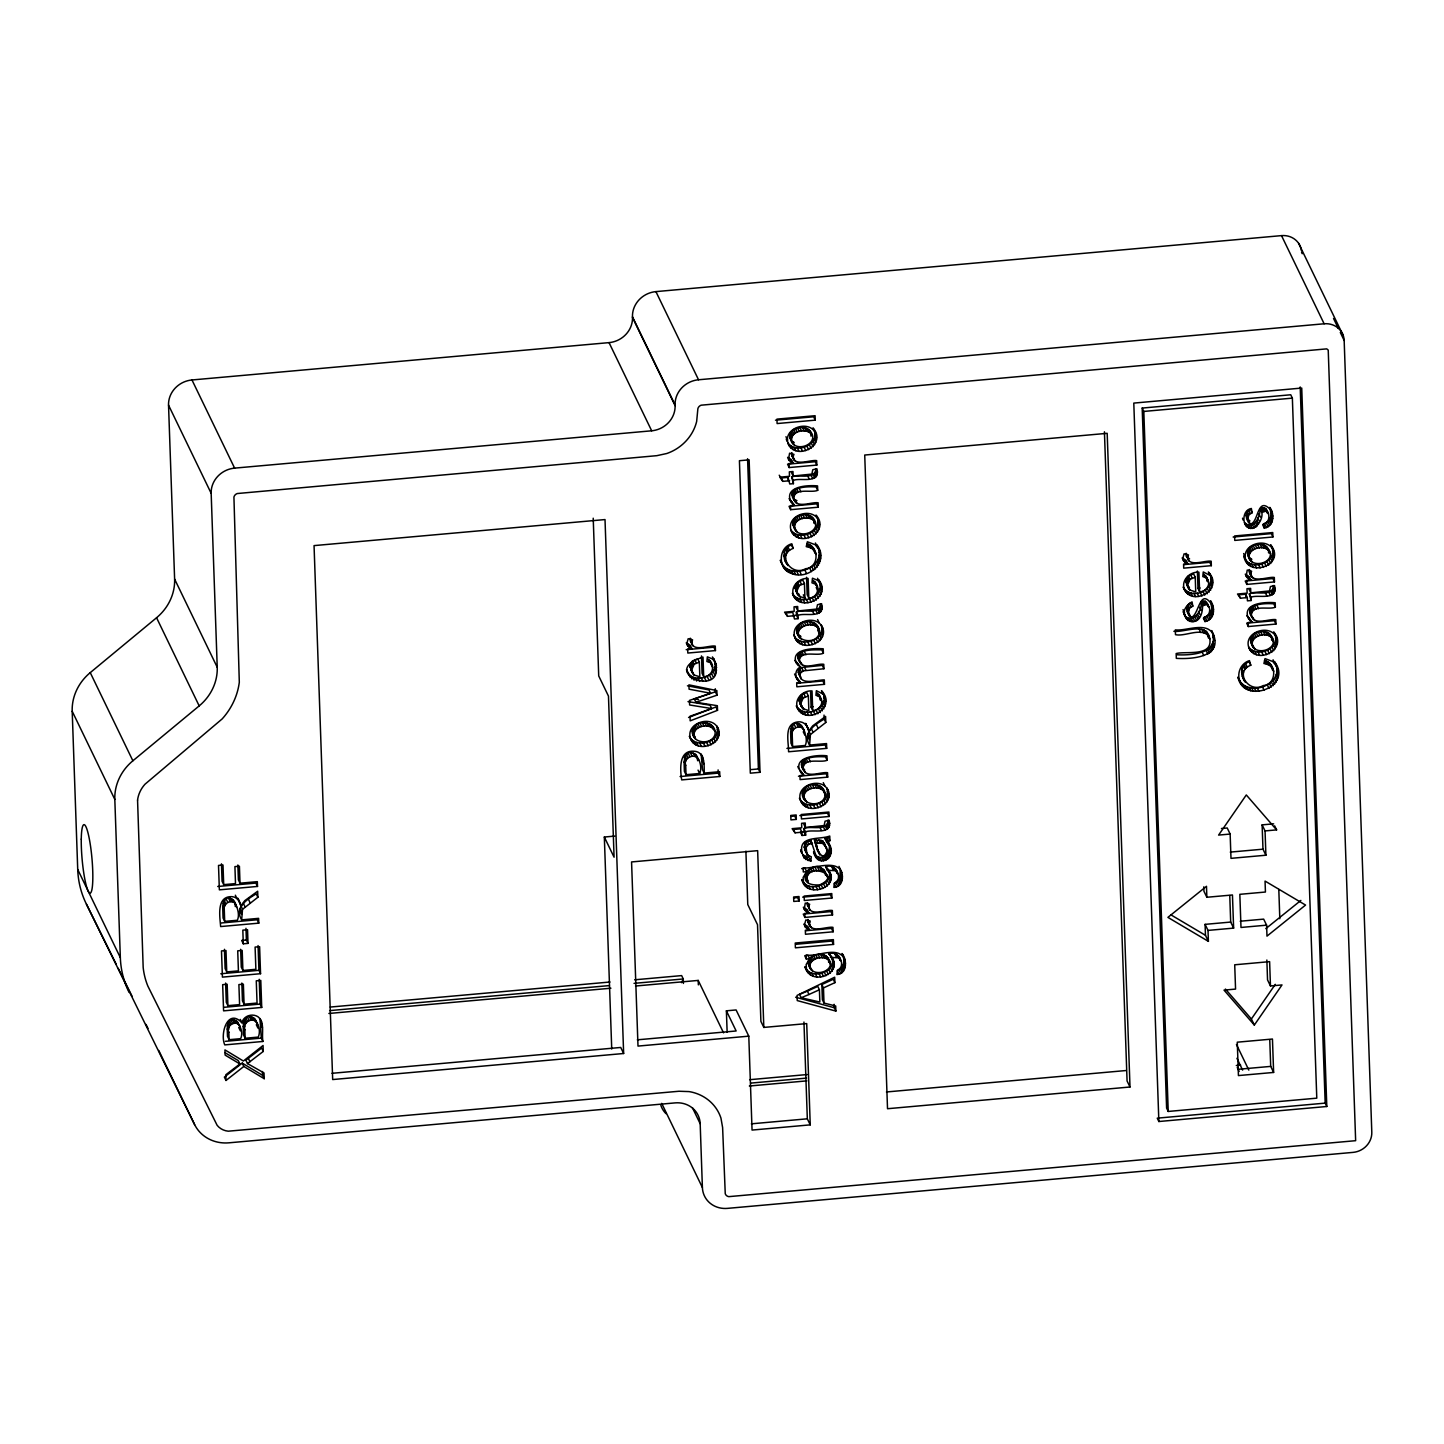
<?xml version="1.0" encoding="UTF-8"?>
<svg xmlns="http://www.w3.org/2000/svg" width="1444" height="1444" viewBox="0 0 1444 1444"><rect width="100%" height="100%" fill="white"/><g stroke="black" fill="none" stroke-linecap="round" stroke-linejoin="round"><path stroke-width="1.5" d="M227.231 1029.103C227.827 1008.381 246.328 1026.774 240.625 1038.669L229.109 1039.698L227.484 1036.341L227.231 1029.103L228.856 1032.46L229.109 1039.698M228.856 1032.46C225.228 1024.301 239.181 1018.724 240.155 1028.11M243.224 1026.522C245.318 1004.158 264.108 1024.157 258.241 1037.081L245.137 1038.254L243.513 1034.897L243.224 1026.522L244.848 1029.879L245.137 1038.254M244.848 1029.879C242.141 1022.388 253.35 1015.962 257.158 1023.345M783.785 567.654L780.302 560.254C787.81 582.744 829.993 567.402 816.907 544.911C830.21 561.951 807.864 581.011 790.752 573.196C777.684 568.683 778.262 547.348 791.799 543.774L793.135 548.395C776.349 554.64 791.131 576.95 805.572 568.737C819.253 567.582 819.344 546.608 806.907 543.72L808.532 547.077L812.232 548.63L815.589 552.727M1238.735 679.185C1248.717 698.86 1287.019 683.247 1274.565 661.767C1293.607 686.712 1243.591 705.34 1237.941 677.092L1240.378 682.543M1211.823 608.61L1210.559 600.758C1215.541 607.401 1214.584 619.891 1205.018 621.57L1203.394 618.194L1209.91 614.187L1211.823 608.61L1213.447 611.967M1271.135 515.219L1269.854 507.367C1274.781 514.064 1273.915 526.464 1264.33 528.179L1262.706 524.822L1269.222 520.797L1271.135 515.219L1272.76 518.577M801.673 868.62L805.012 868.313L806.636 871.671L803.297 871.977L803.153 867.88C814.091 869.27 840.805 857.014 842.412 876.255C842.7 880.696 840.715 886.002 835.95 887.103L834.325 883.746L839.758 879.035L840.282 869.288M838.982 974.213L837.358 970.855C844.559 968.852 845.209 959.051 842.033 953.491C847.213 959.682 847.231 973.978 836.888 974.538L837.43 970.151C846.96 966.361 838.459 948.997 828.748 953.997C848.097 971.216 811.167 988.923 804.922 966.668L808.008 972.696M241.671 919.864C234.108 907.861 247.159 899.089 256.256 893.89L257.88 897.247L242.52 909.341L241.671 919.864L258.62 918.348L258.783 923.149L220.643 926.561C219.921 916.832 216.059 895.948 231.997 896.652C236.888 896.868 240.227 901.381 240.769 905.948L244.794 900.641L257.664 891.237L257.88 897.247M809.597 745.086L810.427 734.563L825.806 722.469L825.589 716.441L812.701 725.845L808.694 731.151C808.207 725.827 803.532 721.043 797.954 721.892C783.388 723.462 788.803 742.396 788.568 751.764L826.708 748.353L826.546 743.57L809.597 745.086C802.034 733.065 815.084 724.31 824.181 719.112L824.037 715.087M828.206 842.989C839.235 855.841 817.936 870.768 813.532 851.816C820.499 867.357 838.116 846.906 824.921 838.513L828.296 837.321L829.921 840.679L826.546 841.87L824.921 838.513M684.077 762.089C686.712 740.429 705.52 760.266 699.654 773.479L686.026 774.706L684.402 771.349L684.077 762.089L685.701 765.446L686.026 774.706M685.701 765.446C682.669 757.324 696.134 752.252 698.734 760.194M1205.018 621.57L1204.152 617.238C1210.054 616.516 1211.769 607.328 1206.715 604.513L1202.599 605.83C1202.058 636.461 1169.766 615 1192.04 601.859L1192.816 606.155L1189.549 608.177L1188.484 612.292L1190.903 617.436C1199.35 616.047 1199.477 584.315 1213.122 606.661M690.196 677.236L686.496 669.619C691.82 686.947 723.3 675.377 713.516 658.392C731.494 701.549 654.493 672.904 703.011 657.11L703.697 676.676C713.39 676.731 715.755 663.735 707.885 659.096L712.397 665.666M793.677 595.217C803.676 606.462 826.961 594.621 818.622 579.748C833.441 597.69 798.55 613.808 792.413 593.249L795.301 598.592M797.611 707.686C808.261 719.87 832.574 705.159 821.456 690.737C838.423 708.083 803.532 727.487 796.33 705.701L799.236 711.044M1184.477 588.971C1195.127 601.173 1219.458 586.463 1208.339 572.023C1225.306 589.369 1190.416 608.772 1183.214 586.986L1186.102 592.329M692.001 741.512L689.348 736.259C695.864 749.797 722.072 741.566 716.765 725.989C727.74 741.981 698.481 755.013 690.972 739.617C683.77 723.3 712.849 713.625 718.39 729.346M789.561 446.377L787.937 443.019C797.25 455.329 822.484 443.019 812.954 427.929C827.737 444.156 797.431 461.34 788.532 444.499C781.33 428.164 810.391 418.489 815.95 434.211M792.594 533.54L790.969 530.183C800.301 542.493 825.535 530.183 815.986 515.093C830.787 531.32 800.481 548.503 791.565 531.663C784.363 515.327 813.441 505.653 818.983 521.374M793.677 635.143C800.193 648.663 826.401 640.45 821.094 624.873C832.069 640.865 802.81 653.897 795.301 638.501C788.099 622.183 817.16 612.509 822.719 628.23M799.362 798.207C805.878 811.745 832.087 803.514 826.78 787.937C837.755 803.929 808.496 816.961 800.987 801.564C793.785 785.247 822.863 775.572 828.405 791.294M1244.566 557.98C1251.894 573.124 1280.828 560.777 1270.594 544.785C1287.236 564.64 1247.02 579.116 1243.898 555.868L1247.219 563.214M1250.251 650.396L1248.627 647.02C1257.959 659.33 1283.193 647.038 1273.644 631.949C1288.445 648.157 1258.139 665.359 1249.222 648.5C1242.021 632.183 1271.099 622.508 1276.64 638.23M1245.522 559.243C1241.497 543.54 1268.536 536.482 1273.608 551.067M815.679 470.87L815.806 468.704L817.43 472.062C817.214 483.614 799.759 477.459 793.298 480.419L791.673 477.043C798.424 473.993 812.232 479.751 815.679 470.87L817.304 474.228M820.391 605.848L820.517 603.682L822.141 607.04C821.925 618.592 804.47 612.455 798.009 615.397L796.366 612.039C803.135 608.989 816.943 614.747 820.391 605.848L822.015 609.206M827.935 822.34L828.062 820.174L829.686 823.531C829.488 835.083 812.015 828.946 805.553 831.888L803.929 828.531C810.698 825.481 824.506 831.221 827.935 822.34L829.56 825.697M1273.337 587.708L1273.464 585.542L1275.088 588.899C1274.871 600.451 1257.417 594.314 1250.937 597.256L1249.313 593.899C1256.081 590.849 1269.89 596.607 1273.337 587.708L1274.962 591.065M806.564 577.275L807.178 594.657L808.802 598.033C818.495 598.087 820.86 585.091 812.99 580.452L817.503 587.022M820.12 699.943L819.795 696.116L816.907 692.903L818.531 696.261C825.697 700.539 819.939 710.827 812.719 710.484L811.095 707.127L810.571 691.911M1207.004 581.228L1206.679 577.401L1203.791 574.189L1205.415 577.564C1212.581 581.824 1206.805 592.112 1199.603 591.769L1197.978 588.412L1197.365 571.03M1176.896 654.782C1192.004 655.558 1221.082 653.446 1211.57 630.577C1225.487 656.19 1194.603 659.457 1176.319 658.356L1176.156 653.554C1185.759 650.937 1212.653 657.02 1209.837 638.934C1207.112 621.263 1184.387 632.743 1173.864 631.299M828.531 869.92C841.365 887.555 805.698 899.269 801.889 879.54C808.459 896.128 840.552 880.732 825.697 866.887C835.408 861.869 843.928 879.252 834.379 883.042L833.856 887.428L835.95 887.103M806.384 969.339C815.842 981.758 842.448 966.577 828.748 953.997M810.896 436.07C812.376 422.298 785.013 426.467 790.608 439.355C794.38 454.752 822.268 443.2 809.362 430.258M813.947 523.233C815.427 509.461 788.045 513.631 793.659 526.519C797.431 541.915 825.3 530.381 812.412 517.421M819.289 633.447C821.474 620.198 800.175 617.166 796.727 628.772C794.76 641.876 815.716 645.179 819.289 633.447L817.665 630.089M825.102 794.904C824.343 807.124 801.763 806.727 802.322 793.442C803.117 781.24 825.589 781.673 825.102 794.904L822.701 788.568M1268.554 552.926C1270.034 539.154 1242.67 543.323 1248.266 556.193C1251.425 570.687 1278.644 561.463 1267.886 548.341M1271.604 640.089C1273.085 626.317 1245.703 630.486 1251.316 643.356C1254.457 657.85 1281.694 648.627 1270.937 635.504M690.015 666.659L692.524 660.901L697.705 658.753L699.329 662.128L699.835 676.767L693.968 674.98L690.015 666.659L692.272 672.796M691.64 670.016L694.149 664.276L699.329 662.128M692.308 731.494C693.246 718.444 717.596 720.339 714.979 734.563C711.802 745.339 692.055 743.931 692.308 731.494L694.69 737.848M693.932 734.852C694.077 725.032 711.495 722.487 714.852 731.386M792.233 442.712C787.955 432.316 804.669 427.298 810.986 433.615M795.283 529.876C790.987 519.479 807.719 514.461 814.037 520.779M795.121 588.015L797.629 582.257L802.81 580.109L804.434 583.484L804.94 598.123L799.092 596.336L795.121 588.015L797.377 594.152M796.745 591.372L799.254 585.632L804.434 583.484M799.886 637.959C792.521 627.129 813.08 619.837 818.64 628.862M799.037 700.466L801.564 694.726L806.727 692.578L808.351 695.936L808.857 710.574L803.008 708.787L799.037 700.466L801.312 706.603M800.662 703.824L803.189 698.084L808.351 695.936M804.705 799.796C799.85 788.388 821.221 783.117 824.867 793.334M1185.921 581.751L1188.43 576.012L1193.61 573.864L1195.235 577.221L1195.74 591.878L1189.892 590.073L1185.921 581.751L1188.177 587.888M1187.546 585.127L1190.055 579.369L1195.235 577.221M1250.757 560.795C1243.392 549.965 1263.969 542.673 1269.511 551.698M1253.807 647.959C1246.443 637.129 1267.002 629.837 1272.561 638.862M825.589 875.244C817.773 850.191 787.449 886.941 819.65 884.883C846.022 873.277 799.308 861.274 808.369 882.844M828.621 962.354C829.903 949.412 803.893 953.401 808.947 965.458C811.889 979.267 838.441 970.783 828.008 958.112M811.42 969.953C804.525 959.7 824.434 953.04 829.632 961.469M222.665 906.561C227.123 884.63 242.646 909.882 237.303 920.261L224.686 921.38L223.062 918.023L222.665 906.561L224.289 909.919L224.686 921.38M224.289 909.919C222.448 903.042 232.899 898.168 236.058 904.883M790.59 731.783C795.121 709.798 810.391 735.231 805.229 745.465L792.612 746.602L790.987 743.245L790.59 731.783L792.214 735.14L792.612 746.602M792.214 735.14C790.012 726.892 803.785 723.3 804.579 732.252M794.254 500.563C784.904 486.556 808.315 486.285 816.077 486.989L817.701 490.346C811.221 493.27 794.994 487.278 793.695 497.963C795.5 509.479 811.293 501.7 818.134 502.765L818.297 507.205L790.662 509.678L789.038 506.321L816.672 503.848L818.297 507.205M803.676 770.482C794.308 756.476 817.737 756.205 825.499 756.891L827.123 760.266C820.643 763.19 804.416 757.179 803.117 767.883C804.922 779.381 820.715 771.619 827.556 772.684L827.701 777.125L800.084 779.598L799.94 775.608L803.857 775.247L800.193 770.464L803.857 775.247M1251.912 617.418C1242.544 603.412 1265.973 603.123 1273.734 603.827L1275.359 607.184C1268.879 610.126 1252.652 604.115 1251.352 614.819C1253.157 626.317 1268.951 618.555 1275.792 619.62L1275.954 624.061L1248.32 626.534L1246.695 623.176L1274.33 620.703L1275.954 624.061M1189.712 616.57C1186.643 612.761 1184.856 604.35 1191.192 602.798L1192.816 606.155M1249.006 523.179C1245.955 519.371 1244.15 510.959 1250.504 509.407L1252.129 512.764L1248.843 514.786L1247.796 518.901L1250.197 524.064C1258.987 523.125 1256.821 494.065 1271.478 510.743M799.922 662.525C790.554 648.555 814.669 649.854 821.762 649.854L823.387 653.211C817.069 656.46 801.185 649.981 799.344 660.052C801.474 671.135 816.853 663.085 823.766 664.294L823.928 668.752L803.243 670.864L800.211 673.391C798.442 686.315 818.044 679.691 824.307 679.889L824.47 684.33L796.835 686.803L796.691 682.832L800.572 682.489L795.572 676.135M801.474 852.628L800.644 849.92L804.362 858.151L810.824 861.202L811.311 856.797L807.124 854.938L804.182 847.05L805.59 841.852L810.806 840.155L816.817 858.241M807.124 854.938L806.095 847.447L808.784 844.126L812.431 843.513M827.213 850.444C822.412 864.992 815.661 846.419 814.47 839.812L822.791 841.004L827.213 850.444L824.253 842.61M786.89 564.171C782.233 557.944 782.973 547.294 791.511 545.02L793.135 548.395M1245.504 682.416C1240.36 676.099 1239.71 664.475 1249.168 661.875L1250.793 665.233C1234.006 671.496 1248.789 693.806 1263.211 685.593C1276.911 684.42 1277.001 663.464 1264.565 660.558L1266.189 663.915L1269.89 665.485L1273.247 669.583M691.965 644.566L690.268 638.194L691.893 641.551C691.604 652.796 709.816 644.872 715.285 646.118L715.448 650.576L687.813 653.049L687.669 649.042L691.856 648.663L690.232 645.306L686.261 642.815L687.885 646.19L691.856 648.663M794.092 460.239L791.637 452.694L793.261 456.051C792.991 467.296 811.203 459.373 816.672 460.636L816.817 465.076L789.182 467.549L787.558 464.192L815.192 461.719L816.817 465.076M809.777 910.117L807.34 902.572L808.965 905.929C808.694 917.175 826.889 909.251 832.358 910.496L832.52 914.954L804.886 917.427L803.261 914.07L830.896 911.597L832.52 914.954M809.633 925.803L807.936 919.413L809.561 922.77C809.272 934.015 827.484 926.091 832.953 927.355L833.116 931.795L805.481 934.268L805.337 930.261L809.524 929.9L807.9 926.525L803.929 924.052L805.553 927.409L809.524 929.9M1188.611 560.85L1186.174 553.287L1187.798 556.662C1187.509 567.889 1205.722 559.965 1211.191 561.229L1211.354 565.669L1183.719 568.142L1183.575 564.135L1187.762 563.774L1186.138 560.398L1182.167 557.926L1183.791 561.283L1187.762 563.774M1251.009 575.921L1249.295 569.55L1250.919 572.907C1250.648 584.152 1268.861 576.228 1274.33 577.474L1274.474 581.914L1246.84 584.405L1245.215 581.029L1272.85 578.557L1274.474 581.914M801.059 678.933L798.261 672.2L798.586 670.034L801.619 667.507L822.304 665.377L823.928 668.752M1184.856 614.927L1183.232 611.57C1187.311 626.588 1203.141 613.375 1200.975 602.455L1205.09 601.155L1209.242 607.292M1268.536 513.902L1266.027 511.122L1261.894 512.439C1263.59 522.349 1249.962 536.374 1244.493 522.71C1253.428 530.887 1260.143 516.826 1260.269 509.082L1264.402 507.765C1269.781 511.212 1271.28 522.331 1263.446 523.847L1264.33 528.179M691.893 641.551L692.597 639.854L688.192 638.717L686.839 643.41L687.885 646.19M793.261 456.051L793.965 454.355L789.579 453.217L788.514 459.391L793.243 463.181L791.619 459.806L787.63 457.333L789.254 460.69M808.965 905.929L809.669 904.233L805.265 903.096L804.218 909.269L808.929 913.041L807.304 909.684L803.333 907.211L804.958 910.568M809.561 922.77L810.264 921.073L805.86 919.936L804.507 924.647L805.553 927.409M1187.798 556.662L1188.502 554.947L1184.098 553.81L1182.744 558.521L1183.791 561.283M1250.919 572.907L1251.623 571.21L1247.237 570.073L1246.172 576.246L1250.901 580.019L1249.259 576.661L1245.288 574.171L1246.912 577.546M241.906 1022.767C243.422 1015.818 252.303 1013.038 258.007 1016.775C265.154 1022.641 261.418 1033.687 262.916 1041.467L224.777 1044.896C219.795 1033.994 227.647 1007.623 241.906 1022.767L240.282 1019.41M681.496 982.678L683.265 978.96L681.64 975.602L634.638 979.808M1266.857 960.025L1267.543 979.916L1270.467 985.963L1282.001 984.934L1254.331 1025.059L1251.388 1018.995L1275.305 984.339M806.636 871.671L803.117 877.447L803.514 882.898M809.669 958.798L806.348 959.087L804.723 955.729L808.044 955.441L809.669 958.798L806.149 964.556L806.546 970.025M1340.303 332.463L1344.165 340.459L1371.8 1132.24A19.674 18.212 -25.8 0 1 1353.046 1152.384L727.451 1208.375A24.602 22.761 -25.8 0 1 702.398 1187.528L700.178 1123.739A24.602 22.761 -25.8 0 0 675.124 1102.891L228.964 1142.818A36.966 34.205 -25.8 0 1 194.615 1124.605L86.441 904.197A97.939 90.611 -25.8 0 1 77.723 869.468L72.2 711.26A49.439 45.739 -25.8 0 1 90.25 672.633L156.566 617.743A49.439 45.739 -25.8 0 0 174.616 579.116L168.533 405.15A24.602 22.761 -25.8 0 1 191.98 379.971L609.043 342.625A24.602 22.761 -25.8 0 0 632.49 317.445L632.472 316.796A24.602 22.761 -25.8 0 1 655.919 291.616L1281.514 235.625A19.674 18.212 -25.8 0 1 1301.423 250.696M129.076 992.353A97.939 90.611 -25.8 0 1 120.339 957.643L114.816 799.416A49.439 45.739 -25.8 0 1 132.884 760.789L199.182 705.899A49.439 45.739 -25.8 0 0 217.232 667.272L211.167 493.325L168.533 405.15M1265.81 928.654L1300.882 900.424M264.216 1078.704L262.591 1075.329L242.213 1063.109L224.38 1077.098L226.004 1080.455L243.837 1066.466L264.216 1078.704L264.017 1072.946L247.484 1063.578L245.859 1060.203L261.635 1048.073L263.259 1051.431L247.484 1063.578M225.228 1052.82L238.314 1060.618L239.939 1063.975L225.805 1074.751L226.004 1080.455M800.373 667.092L794.994 660.468L800.373 667.092C794.019 669.709 794.561 679.745 800.572 682.489M824.001 1003.057L822.376 999.681L821.853 984.555L833.26 979.285L834.885 982.66L823.477 987.913L824.001 1003.057L835.697 1005.999L835.877 1011.089L797.25 1000.584L797.07 995.421L834.686 977.191L834.885 982.66M807.358 991.125L817.791 986.396L819.416 989.754L819.849 1002.028L801.167 997.768L799.543 994.393L807.358 991.125L808.983 994.483L819.416 989.754M801.167 997.768L808.983 994.483M688.553 717.487L715.899 706.982L717.524 710.34L690.178 720.845L690.015 716.242L711.693 708.553L710.069 705.195L687.994 701.622M715.267 688.752L715.376 691.838L694.293 698.932L695.918 702.289L717.361 705.701L717.524 710.34M687.452 685.81L708.968 689.907L710.592 693.264L689.077 689.185L688.914 684.853L716.838 690.575L717 695.196L695.918 702.289M710.592 693.264L689.456 700.412L689.618 704.979L711.693 708.553M1197.978 588.412L1200.108 587.979M811.095 707.127L813.243 706.676M211.167 493.325A24.602 22.761 -25.8 0 1 234.614 468.127L651.677 430.799A24.602 22.761 -25.8 0 0 675.106 405.62L675.088 404.97A24.602 22.761 -25.8 0 1 698.535 379.772L1324.13 323.781A19.674 18.212 -25.8 0 1 1344.165 340.459M775.482 420.204L813.622 416.793L815.246 420.15L777.107 423.561L776.944 419.121L815.102 415.71L815.246 420.15M1142.186 408.074L1290.737 394.772L1292.362 398.129L1316.784 1098.162L1168.232 1111.447L1166.608 1108.089L1142.186 408.074L1143.81 411.432L1168.232 1111.447M1143.81 411.432L1292.362 398.129M793.243 463.181L789.038 463.542L789.182 467.549M791.511 472.621L793.135 475.997L811.853 474.083L812.773 469.751L816.889 468.74L817.43 472.062M779.2 475.202L781.186 477.982L788.027 477.368L789.76 483.993L793.406 483.668L793.298 480.419M793.135 475.997L792.973 471.52L789.345 471.845L789.489 476.321L779.832 477.188L782.81 481.357L789.651 480.744M794.453 505.328L789.29 498.74L794.453 505.328L790.518 505.689L790.662 509.678M1233.14 537.042L1271.28 533.63L1272.904 536.987L1234.764 540.417L1234.602 535.959L1272.76 532.547L1272.904 536.987M1184.224 564.586L1209.729 562.312L1211.354 565.669M796.222 607.617L797.846 610.974L816.564 609.061L817.484 604.729L821.6 603.718L822.141 607.04M792.846 615.613L796.492 615.288L798.117 618.664L794.471 618.989L792.738 612.364L785.897 612.978L787.521 616.335L794.362 615.722M1250.901 580.019L1246.695 580.398L1246.84 584.405M1249.168 589.477L1250.793 592.834L1269.511 590.921L1270.431 586.589L1274.547 585.578L1275.088 588.899M1247.309 597.581L1245.685 594.224L1238.826 594.838L1240.468 598.195L1247.309 597.581L1247.417 600.848L1251.064 600.524L1250.937 597.256M686.189 649.674L713.823 647.201L715.448 650.576M1252.11 622.183L1246.948 615.595L1252.11 622.183L1248.176 622.526L1248.32 626.534M797.341 683.247L822.845 680.972L824.47 684.33M786.926 748.407L825.084 744.996L826.708 748.353M704.167 773.082L719.672 771.692L719.834 776.493L681.694 779.904C680.142 769.869 678.445 749.923 694.113 751.241C704.979 751.728 704.275 765.392 704.167 773.082L702.542 769.724L701.134 754.021L702.777 757.378M750.645 769.634L758.407 768.948L760.031 772.305L750.32 773.172L739.418 460.708L749.129 459.842L760.031 772.305M680.07 776.547L718.209 773.118L719.834 776.493M798.46 776.24L826.076 773.767L827.701 777.125M791.113 816.365L794.705 816.041L796.33 819.398L790.933 819.885L790.789 815.445L796.167 814.957L796.33 819.398M799.832 815.589L827.466 813.116L829.091 816.474L801.456 818.947L801.294 814.506L828.928 812.033L829.091 816.474M611.733 1049.048L604.332 837.033L614.729 836.094M803.766 824.109L805.409 827.466L824.127 825.553L825.047 821.221L829.163 820.21L829.686 823.531M805.662 835.137L804.037 831.78L800.409 832.105L802.034 835.462L805.662 835.137L805.553 831.888M805.409 827.466L805.247 822.99L801.601 823.315L801.763 827.791L792.106 828.657L795.066 832.827L801.907 832.213L802.034 835.462M223.694 884.649L235.498 883.602L234.921 866.599L239.415 866.201L240.011 883.205L257.339 881.652L257.501 886.436L219.362 889.847L218.513 865.425L223.008 865.028L223.694 884.649L222.069 881.291L221.455 863.837M217.737 886.49L255.877 883.078L257.501 886.436M816.095 843.188L822.52 843.332L826.834 848.043M1221.444 828.513L1227.219 827.99L1230.144 834.054L1230.992 858.35L1265.901 855.227L1265.052 830.914L1262.128 824.867L1273.68 823.838M221.257 922.987L257.158 919.774L258.783 923.149M1230.144 834.054L1218.61 835.083L1246.298 794.958L1276.604 829.885L1265.052 830.914M248.007 943.383L246.382 940.026L241.671 940.441L243.296 943.798L248.007 943.383L247.538 929.719L242.827 930.153L243.296 943.798M1230.252 852.104L1262.977 849.18L1265.901 855.227M793.947 897.915L797.539 897.608L799.164 900.966L793.785 901.453L793.622 896.995L799.019 896.525L799.164 900.966M802.665 897.139L830.3 894.666L831.924 898.024L804.29 900.496L804.146 896.056L831.78 893.583L831.924 898.024M808.929 913.041L804.741 913.42L804.886 917.427M226.744 971.92L238.422 970.873L237.718 950.838L242.195 950.441L242.899 970.476L255.877 969.303L255.101 947.084L259.613 946.686L260.552 973.707L222.412 977.119L221.492 950.928L225.986 950.531L226.744 971.92L225.12 968.563L224.434 949.304M220.788 973.761L258.927 970.332L260.552 973.707M805.969 930.712L831.473 928.438L833.116 931.795M1203.791 886.833L1203.935 891.219L1206.859 897.265L1232.454 894.973L1233.627 928.113L1208.014 930.405L1205.09 924.359L1230.685 922.066L1233.627 928.113M796.023 944.268L831.924 941.055L833.549 944.412L795.409 947.824L795.229 943.04L833.387 939.629L833.549 944.412M227.917 1005.656L239.596 1004.609L238.892 984.573L243.368 984.176L244.072 1004.212L257.05 1003.057L256.274 980.819L260.786 980.422L261.725 1007.443L223.585 1010.854L222.665 984.664L227.177 984.266L227.917 1005.656L226.293 1002.298L225.625 983.039M224.199 1007.298L260.1 1004.085L261.725 1007.443M1240.197 921.218L1263.662 919.124L1266.605 925.171L1266.984 936.127L1305.556 905.063L1265.052 881.075L1265.431 892.031L1239.836 894.323L1240.992 927.463L1266.605 925.171M330.225 1007.064L610.018 982.01M329.611 1010.619L609.404 985.584M634.024 983.364L683.265 978.96L683.409 983.454M328.889 1013.471L610.92 988.219M635.541 986.017L698.21 980.422L723.552 1032.857M225.39 1041.323L261.292 1038.11L262.916 1041.467M727.144 1032.316L726.386 1010.818L736.097 1009.952L748.786 1036.16L752.053 1130.074L810.246 1124.858L806.709 1023.597L763.822 1027.424L760.898 1021.377L757.522 924.701L747.775 904.54L745.898 851.148M637.309 1039.824L736.151 1030.98L726.386 1010.818M331.994 1073.307L620.721 1047.46L623.646 1053.506L332.68 1079.552L314.052 545.615L605.018 519.569L623.646 1053.506M748.786 1036.16L637.995 1046.088L631.569 861.942L757.649 850.66L763.822 1027.424M749.616 1079.697L807.124 1074.553M751.241 1083.054L806.546 1078.108M749.346 1086.014L806.853 1080.87M886.436 1091.971L1125.941 1070.545M1236.299 1065.51L1240.613 1065.13M1237.707 1069.336L1270.702 1066.394L1273.626 1072.441L1238.429 1075.581L1237.273 1042.189L1272.453 1039.03L1273.626 1072.441M1130.002 1087.007L887.518 1108.721L864.721 455.04L1107.187 433.326L1130.002 1087.007L1127.078 1080.96L1104.425 431.792M751.367 1123.829L807.322 1118.811L810.246 1124.858M1326.801 1106.501L1325.177 1103.126L1157.24 1118.161L1158.864 1121.519L1326.801 1106.501L1301.73 388.057L1133.793 403.093L1158.864 1121.519M1209.296 636.912C1202.058 626.515 1185.253 636.966 1175.488 634.656L1175.326 629.873C1186.517 631.371 1208.014 620.469 1213.917 635.865M825.697 866.887L827.34 870.245L835.462 870.714L838.116 873.927M830.372 957.354L838.513 957.823L841.166 961.036M1249.926 520.905L1246.533 518.143M694.293 698.932L698.589 699.618M808.532 547.077L806.257 546.662L807.358 541.771L815.156 544.695L819.632 550.471M1266.189 663.915L1263.915 663.518L1265.016 658.608L1272.814 661.533L1277.29 667.308M804.362 858.151L802.738 854.794L809.2 857.826L810.824 861.202M795.626 997.226L834.253 1007.713L835.877 1011.089M795.77 502.692L794.146 499.335L796.944 500.635M1189.603 558.9L1186.246 556.301M1205.415 577.564L1202.798 576.589L1203.249 571.95L1209.964 575.38M814.615 583.809L811.997 582.853L812.449 578.196L817.827 580.398L821.04 584.82M818.531 696.261L815.932 695.304L816.365 690.665L823.098 694.095M709.509 662.453L706.892 661.496L707.343 656.839L712.722 659.042L715.935 663.464M1249.132 557.438L1251.84 559.333M794.182 442.478L792.666 441.647L794.29 445.023M798.261 634.602L800.951 636.497M239.939 1063.975L225.12 1055.113L224.939 1049.896L243.368 1061.015L263.061 1045.492L263.259 1051.431M1170.759 914.756L1205.469 935.315L1208.393 941.362L1167.907 917.373L1206.48 886.309L1206.859 897.265M802.052 767.125L804.759 770.049M1186.553 584.531L1189.459 587.546M799.687 703.246L804.218 709.618M819.163 852.339L817.575 850.715L814.47 839.812M1249.385 572.564L1252.887 577.997M692.217 643.266L690.34 641.208M809.29 907.662L807.431 905.587M827.34 870.245L830.156 873.277M806.745 879.486L807.9 880.479M809.795 966.596L812.557 970.946M1252.183 644.602L1254.998 649.024M802.539 795.012L806.763 802.088M695.124 736.783L693.066 734.491M800.752 676.839L798.586 673.969M795.752 590.777L797.467 592.961M690.647 669.42L693.968 674.98M826.546 841.87L829.831 846.346M1225.414 989.05L1251.388 1018.995M1254.331 1025.059L1224.025 990.115L1235.559 989.086L1234.71 964.791L1269.619 961.65L1270.467 985.963M801.817 773.822C789.796 757.143 816.744 754.526 826.961 755.808L827.123 760.266M1240.468 598.195L1237.49 594.025L1247.147 593.159L1246.984 588.701L1250.63 588.376L1250.793 592.834M787.521 616.335L784.543 612.166L794.2 611.299L794.038 606.823L797.684 606.498L797.846 610.974M790.608 439.355L791.474 440.582M793.659 526.519L797.341 532.186M785.265 560.813L786.24 562.203M791.727 455.708L795.229 461.141M808.008 922.427L811.51 927.86M1246.118 526.067C1242.057 520.418 1243.501 509.804 1251.352 508.468L1252.129 512.764M1270.792 664.655L1273.77 671.316M813.134 547.817L816.113 554.478M1206.823 631.931L1208.447 638.013M1187.221 611.534L1190.903 617.436M804.561 849.758L808.784 856.111M86.441 904.197L116.242 964.303M118.227 968.31L132.126 996.36M146.025 1024.41L148.01 1028.417M1298.625 243.314L1343.335 335.748M1301.549 252.303L1302.235 253.729M1333.534 318.456L1338.371 328.456M1281.514 235.625L1324.13 323.781M1270.792 509.912L1272.417 513.27M1271.189 512.801L1272.814 516.158M1270.774 517.367L1272.399 520.724M1265.865 508.739L1267.489 512.115M1270.142 519.226L1271.767 522.584M1264.402 507.765L1266.027 511.122M1269.222 520.797L1270.846 524.154M1262.724 507.548L1264.348 510.905M1261.316 507.999L1262.94 511.356M1268.013 522.132L1269.637 525.49M1260.269 509.082L1261.894 512.439M1266.514 523.233L1268.139 526.609M1264.745 524.136L1266.37 527.493M1258.843 513.757L1260.468 517.114M1257.778 518.017L1259.403 521.374M1272.507 550.958L1274.131 554.334M1256.821 520.742L1258.464 524.1M1272.381 553.612L1274.005 556.969M1255.757 522.511L1257.381 525.869M1271.767 556.03L1273.391 559.388M1267.02 547.114L1270.07 553.106M1248.609 510.147L1250.233 513.504M1265.81 546.049L1267.435 549.406M1254.294 523.847L1255.919 527.204M1264.276 545.218L1265.901 548.576M1270.666 558.232L1272.29 561.59M1247.219 511.411L1248.843 514.786M1262.417 544.695L1264.041 548.052M1252.562 524.732L1254.186 528.089M1246.389 513.216L1248.013 516.573M1269.114 560.2L1270.738 563.557M1246.172 515.544L1247.796 518.901M1250.63 525.147L1252.255 528.504M1260.197 544.478L1261.821 547.836M1267.092 561.878L1268.716 565.236M1248.843 525.111L1250.468 528.468M1257.652 544.568L1259.276 547.926M1247.183 524.659L1248.807 528.017M1245.703 523.829L1247.327 527.204M1264.655 563.16L1266.28 566.517M1255.251 544.911L1256.876 548.287M1253.157 545.525L1254.782 548.882M1261.785 564.044L1263.41 567.42M1272.778 589.369L1274.402 592.726M1251.406 546.373L1253.031 549.731M1271.893 590.596L1273.518 593.953M1258.5 564.55L1260.125 567.925M1249.962 547.475L1251.587 550.832M1270.738 591.444L1272.363 594.802M1248.843 548.756L1250.468 552.113M1268.698 592.022L1270.323 595.397M1248.067 550.128L1249.692 553.485M1254.908 564.622L1256.533 567.979M1247.616 551.608L1249.241 554.983M1250.323 558.503L1251.948 561.86M1247.508 553.196L1249.132 556.572M1247.724 554.785L1249.89 559.55M1251.786 564.153L1253.41 567.51M1265.215 592.473L1266.839 595.831M1249.15 563.106L1250.775 566.463M1243.627 553.557L1245.251 556.915M1246.984 561.517L1248.609 564.893M1249.096 571.192L1250.721 574.568M1250.125 573.737L1251.749 577.095M1246.768 575.398L1248.41 578.773M1275.557 638.122L1277.182 641.497M1275.413 640.775L1277.037 644.132M1256.93 605.325L1258.554 608.7M1274.799 643.194L1276.424 646.551M1270.07 634.277L1273.103 640.27M1271.713 638.483L1273.337 641.84M1268.861 633.212L1270.485 636.569M1254.421 605.686L1256.045 609.043M1267.327 632.382L1268.951 635.739M1273.716 645.396L1275.341 648.753M1251.064 600.524L1249.313 593.899M1265.449 631.858L1267.074 635.216M1252.67 606.227L1254.294 609.603M1272.146 647.363L1273.77 650.721M1251.406 607.076L1253.031 610.433M1263.247 631.642L1264.872 634.999M1250.468 608.285L1252.092 611.642M1270.124 649.042L1271.767 652.399M1260.684 631.732L1262.309 635.089M1249.872 609.765L1251.497 613.14M1254.619 620.342L1251.804 616.191L1253.428 619.548M1249.728 611.462L1251.352 614.819M1273.066 659.818L1274.691 663.175M1276.37 666.406L1277.994 669.763M1267.688 650.323L1269.312 653.681M1276.658 669.095L1278.283 672.471M1258.284 632.075L1259.908 635.45M1276.604 671.911L1278.229 675.269M1256.208 632.689L1257.832 636.046M1248.428 617.4L1250.053 620.758M1264.836 651.208L1266.46 654.583M1276.225 674.456L1277.85 677.832M1269.673 663.283L1271.298 666.641M1275.521 676.785L1277.146 680.142M1254.439 633.537L1256.063 636.894M1268.265 662.128L1269.89 665.485M1266.55 661.208L1268.175 664.583M1261.551 651.731L1263.175 655.089M1274.492 678.842L1276.117 682.2M1252.995 634.638L1254.619 637.995M1251.894 635.92L1253.518 639.277M1273.157 680.702L1274.781 684.059M1251.1 637.291L1252.724 640.649M1257.941 651.786L1259.565 655.161M1250.666 638.771L1252.291 642.147M1271.532 682.344L1273.157 685.719M1250.558 640.36L1252.183 643.735M1250.775 641.948L1252.941 646.713M1254.836 651.316L1256.46 654.673M1269.601 683.806L1271.243 687.182M1252.183 650.269L1253.807 653.645M1250.035 648.681L1251.659 652.056M1267.399 685.088L1269.023 688.445M1209.422 573.503L1211.841 578.575M1210.722 577.149L1212.346 580.506M1210.938 579.315L1212.563 582.69M1262.525 686.965L1264.15 690.322M1210.812 582.076L1212.437 585.434M1206.679 577.401L1208.303 580.759M1210.198 584.567L1211.823 587.925M1205.596 575.596L1207.22 578.954M1207.094 579.64L1208.718 582.997M1209.097 586.806L1210.722 590.163M1245.612 663.735L1247.237 667.11M1257.255 687.904L1258.879 691.279M1207.527 588.773L1209.151 592.148M1244.277 664.854L1245.901 668.211M1254.367 688.03L1255.991 691.387M1243.23 666.081L1244.854 669.438M1205.523 590.434L1207.148 593.809M1211.877 606.191L1213.501 609.548M1251.659 687.867L1253.284 691.225M1241.894 668.897L1243.519 672.272M1185.975 554.947L1187.6 558.305M1203.141 591.715L1204.765 595.072M1241.533 672.272L1243.158 675.63M1249.132 687.416L1250.757 690.773M1211.48 610.74L1213.104 614.115M1206.552 602.13L1208.177 605.505M1242.201 676.063L1244.547 681.008M1210.848 612.599L1212.473 615.974M1246.786 686.676L1248.41 690.033M1205.09 601.155L1206.715 604.513M1200.343 592.6L1201.968 595.957M1183.647 559.153L1185.271 562.51M1244.656 685.665L1246.28 689.041M1203.43 600.939L1205.054 604.296M1209.91 614.187L1211.534 617.545M1190.578 574.694L1192.202 578.069M1242.779 684.402L1244.403 687.777M1202.022 601.39L1203.646 604.747M1208.7 615.523L1210.325 618.88M1241.172 682.904L1242.797 686.261M1239.818 681.135L1241.443 684.492M1197.166 593.087L1198.791 596.444M1188.43 576.012L1190.055 579.369M1200.975 602.455L1202.599 605.83M1207.22 616.624L1208.845 619.999M1187.293 577.257L1188.917 580.614M1193.881 593.177L1195.506 596.534M1205.451 617.527L1207.076 620.884M1186.481 578.629L1188.105 581.986M1199.549 607.148L1201.173 610.505M1212.761 634.71L1214.404 638.067M1186.029 580.127L1187.654 583.484M1212.996 637.183L1214.621 640.558M1188.268 586.715L1189.892 590.073M1187.275 585.704L1188.899 589.062M1190.957 592.798L1192.582 596.155M1198.466 611.39L1200.108 614.765M1188.394 591.95L1190.036 595.307M1212.689 641.858L1214.314 645.215M1208.213 635.577L1209.837 638.934M1212.184 643.88L1213.808 647.237M1186.228 590.65L1187.852 594.007M1197.527 614.133L1199.152 617.49M1205.668 630.703L1207.292 634.078M1204.079 629.873L1205.704 633.23M1211.426 645.685L1213.05 649.042M1196.462 615.902L1198.087 619.259M1189.314 603.538L1190.939 606.895M1201.913 629.349L1203.538 632.707M1210.451 647.273L1212.076 650.63M1195 617.238L1196.625 620.595M1187.925 604.801L1189.549 608.177M1209.278 648.645L1210.902 652.02M1199.188 629.169L1200.812 632.544M1193.267 618.122L1194.892 621.48M1187.094 606.606L1188.719 609.964M1207.87 649.818L1209.494 653.175M1186.86 608.935L1188.484 612.292M1191.336 618.537L1192.961 621.895M1206.245 650.775L1207.87 654.132M1189.549 618.501L1191.174 621.859M1187.87 618.05L1189.495 621.407M1183.033 609.603L1184.658 612.96M1186.408 617.22L1188.033 620.577M1183.719 613.393L1186.806 619.458M1202.148 652.183L1203.773 655.54M1274.655 825.86L1276.604 829.885M1236.443 1044.463L1248.825 1070.094M1236.93 1058.29L1242.634 1070.112M1237.255 1067.495L1239.151 1071.43M814.867 434.121L816.492 437.478M814.723 436.756L816.347 440.131M814.109 439.175L815.734 442.55M810.246 431.485L812.412 436.25M808.153 429.193L809.777 432.55M806.618 428.363L808.243 431.72M813.008 441.377L814.633 444.734M804.759 427.839L806.384 431.196M811.456 443.362L813.08 446.719M802.539 427.623L804.164 430.998M809.434 445.023L811.059 448.38M799.994 427.713L801.619 431.088M806.997 446.304L808.622 449.662M797.593 428.074L799.218 431.431M795.5 428.669L797.124 432.045M804.127 447.207L805.752 450.564M815.12 472.531L816.744 475.888M793.749 429.518L795.373 432.893M814.236 473.74L815.86 477.098M800.842 447.712L802.467 451.07M792.305 430.619L793.929 433.994M813.08 474.589L814.705 477.946M791.186 431.9L792.81 435.258M811.041 475.184L812.665 478.542M790.409 433.272L792.034 436.648M797.25 447.784L798.875 451.142M789.958 434.77L791.583 438.128M789.85 436.359L791.474 439.716M790.067 437.929L793.117 443.94M794.128 447.297L795.752 450.654M807.557 475.636L809.182 478.993M791.492 446.268L793.117 449.625M785.969 436.702L787.594 440.059M789.327 444.68L790.951 448.037M791.438 454.355L793.063 457.712M789.128 458.56L790.752 461.918M817.9 521.284L819.524 524.641M817.755 523.919L819.38 527.295M799.272 488.487L800.897 491.844M817.142 526.338L818.766 529.713M813.279 518.649L815.445 523.414M814.055 521.627L815.679 524.984M811.203 516.356L812.828 519.714M796.763 488.848L798.388 492.205M809.669 515.526L811.293 518.883M816.059 528.54L817.683 531.897M793.406 483.668L791.673 477.043M807.792 515.003L809.416 518.378M795.012 489.39L796.637 492.747M814.488 530.526L816.113 533.883M793.749 490.22L795.373 493.577M805.59 514.786L807.214 518.161M792.81 491.429L794.435 494.787M812.485 532.186L814.109 535.543M803.026 514.876L804.651 518.252M792.214 492.927L793.839 496.285M795.337 500.129L796.962 503.505M792.07 494.606L793.695 497.963M818.712 549.55L820.336 552.908M815.409 542.98L817.033 546.337M810.03 533.468L811.654 536.843M819.001 552.258L820.625 555.615M800.626 515.237L802.25 518.595M818.947 555.056L820.571 558.413M781.186 477.982L782.81 481.357M798.55 515.833L800.175 519.208M818.567 557.619L820.192 560.976M790.77 500.545L792.395 503.902M807.178 534.37L808.802 537.728M812.015 546.446L813.64 549.803M796.781 516.681L798.406 520.057M810.607 545.272L812.232 548.63M817.864 559.929L819.488 563.286M808.893 544.37L810.517 547.727M803.893 534.876L805.517 538.233M795.337 517.782L796.962 521.158M816.835 562.005L818.459 565.362M794.236 519.064L795.861 522.421M815.499 563.846L817.123 567.203M793.442 520.454L795.066 523.811M800.283 534.948L801.907 538.305M793.009 521.934L794.633 525.291M813.874 565.506L815.499 568.864M792.9 523.522L794.525 526.879M793.117 525.111L796.149 531.121M797.178 534.461L798.803 537.818M817.539 578.268L819.163 581.643M811.961 566.969L813.586 570.326M819.921 583.412L821.546 586.769M820.138 585.578L821.762 588.935M794.525 533.432L796.167 536.789M820.011 588.322L821.636 591.679M792.377 531.843L794.001 535.201M809.759 568.232L811.384 571.589M819.398 590.813L821.022 594.188M814.795 581.842L816.42 585.199M817.918 589.26L815.878 583.665M816.203 587.491L817.827 590.849M818.297 593.051L819.921 596.408M804.868 570.109L806.492 573.467M816.726 595.036L818.351 598.394M814.723 596.697L816.347 600.054M819.831 607.509L821.456 610.866M818.947 608.718L820.571 612.094M787.955 546.897L789.579 550.254M799.597 571.066L801.221 574.423M812.322 597.96L813.965 601.336M817.791 609.567L819.416 612.942M786.619 547.998L788.243 551.355M796.709 571.192L798.333 574.55M815.752 610.162L817.376 613.519M785.572 549.225L787.197 552.583M809.543 598.845L811.167 602.202M799.777 580.957L801.402 584.315M794.001 571.03L795.626 574.387M817.593 619.566L819.217 622.942M821.636 628.14L823.26 631.497M784.236 552.059L785.861 555.417M812.268 610.613L813.893 613.971M806.366 599.35L807.99 602.708M821.492 630.775L823.116 634.133M797.629 582.257L799.254 585.632M791.474 570.579L793.099 573.936M803.315 594.766L804.94 598.123M783.875 555.417L785.5 558.792M655.919 291.616L698.535 379.772M820.878 633.194L822.502 636.551M784.543 559.207L787.864 565.579M796.492 583.502L798.117 586.878M816.131 624.277L819.181 630.27M819.398 631.84L817.015 625.505M789.128 569.838L790.752 573.196M814.939 623.212L816.564 626.57M803.081 599.422L804.705 602.78M795.68 584.892L797.305 588.249M813.405 622.382L815.03 625.739M819.777 635.396L821.401 638.753M786.998 568.828L788.623 572.185M795.229 586.39L796.853 589.748M798.658 593.791L800.283 597.148M811.528 621.859L813.152 625.216M785.121 567.564L786.745 570.922M800.156 599.043L801.781 602.401M796.474 591.95L798.099 595.307M783.514 566.048L785.139 569.405M818.225 637.364L819.849 640.739M809.308 621.642L810.932 624.999M797.593 598.213L799.218 601.57M816.203 639.042L817.827 642.399M795.427 596.913L797.052 600.271M806.763 621.732L808.387 625.09M813.766 640.324L815.391 643.681M804.362 622.093L805.987 625.451M802.268 622.689L803.893 626.046M810.896 641.226L812.521 644.584M800.517 623.537L802.142 626.895M807.611 641.732L809.236 645.089M799.073 624.638L800.698 627.996M797.954 625.92L799.579 629.277M797.178 627.292L798.803 630.649M804.019 641.786L805.644 645.161M796.727 628.772L798.351 632.147M799.453 635.667L801.077 639.024M796.619 630.378L798.243 633.736M796.835 631.949L799.019 636.732M800.897 641.317L802.521 644.674M804.344 651.406L805.969 654.764M798.261 640.27L799.886 643.645M822.538 692.217L824.957 697.29M796.113 638.699L797.738 642.057M823.838 695.864L825.463 699.221M801.943 651.731L803.568 655.089M794.705 637.021L796.33 640.396M824.073 698.03L825.697 701.387M823.928 700.773L825.553 704.149M800.319 652.201L801.943 655.558M799.236 652.905L800.86 656.28M819.795 696.116L821.419 699.474M823.315 703.282L824.939 706.639M818.712 694.293L820.336 697.669M820.21 698.354L821.835 701.712M798.388 653.952L800.012 657.309M804.344 666.984L805.969 670.359M822.214 705.502L823.856 708.878M797.864 655.233L799.489 658.59M802.593 665.161L799.832 661.099L801.456 664.457M797.72 656.677L799.344 660.052M632.472 316.796L675.088 404.97M632.49 317.445L675.106 405.62M801.619 667.507L803.243 670.864M820.661 707.488L822.286 710.845M796.583 662.236L798.207 665.612M799.705 668.5L801.33 671.857M824.181 719.112L825.806 722.469M818.658 709.148L820.282 712.506M798.586 670.034L800.211 673.391M798.261 672.2L799.886 675.557M816.257 710.43L817.882 713.787M813.477 711.296L815.102 714.672M797.07 677.85L798.694 681.207M794.561 674.023L797.196 679.492M803.694 693.409L805.319 696.766M810.301 711.802L811.925 715.159M816.401 724.617L818.026 727.975M801.564 694.726L803.189 698.084M800.409 695.972L802.034 699.329M806.997 711.874L808.622 715.249M799.615 697.344L801.239 700.701M799.164 698.842L800.788 702.199M801.384 705.43L803.008 708.787M804.073 711.495L805.698 714.87M800.391 704.401L802.016 707.759M811.275 728.534L812.9 731.891M801.528 710.665L803.153 714.022M799.362 709.365L800.987 712.722M808.098 728.769L805.644 723.372L810.427 734.563M807.864 733.48L809.488 736.837M807.774 736.151L809.398 739.527M801.366 725.195L803.965 730.104M799.958 724.13L801.582 727.487M803.243 731.801L804.868 735.177M798.297 723.552L799.922 726.91M796.51 723.462L798.135 726.819M823.279 782.63L824.903 786.005M827.322 791.204L828.946 794.561M794.056 724.148L795.68 727.523M609.043 342.625L651.677 430.799M827.177 793.839L828.802 797.196M808.694 758.407L810.319 761.764M826.564 796.258L828.188 799.615M792.124 725.736L793.749 729.094M821.817 787.341L823.441 790.698M820.625 786.276L822.25 789.633M791.402 726.873L793.027 730.231M806.185 758.75L807.81 762.107M819.091 785.446L820.715 788.803M825.481 798.46L827.105 801.817M790.897 728.245L792.521 731.621M817.214 784.922L818.838 788.28M804.416 759.309L806.041 762.667M823.91 800.427L825.535 803.803M803.171 760.14L804.795 763.497M815.012 784.706L816.636 788.063M802.232 761.349L803.857 764.706M821.889 802.106L823.513 805.463M812.449 784.796L814.073 788.153M801.637 762.829L803.261 766.204M801.492 764.526L803.117 767.883M803.55 769.255L805.174 772.612M819.452 803.387L821.076 806.745M810.048 785.157L811.672 788.514M827.394 824.001L829.018 827.358M807.972 785.753L809.597 789.11M816.6 804.29L818.225 807.647M826.491 825.21L828.116 828.567M825.336 826.058L826.961 829.416M806.203 786.601L807.828 789.958M813.315 804.795L814.939 808.153M804.759 787.702L806.384 791.059M823.315 826.654L824.939 830.011M803.64 788.984L805.265 792.341M826.744 838.025L828.369 841.383M802.864 790.355L804.488 793.713M809.705 804.849L811.329 808.225M826.889 840.769L828.513 844.126M828.982 845.3L830.607 848.657M819.831 827.105L821.456 830.462M839 866.382L841.906 872.645M802.431 791.853L804.055 795.211M829.289 847.808L830.914 851.166M802.322 793.442L803.947 796.799M840.787 872.898L842.412 876.255M803.947 797.666L805.572 801.023M829.235 849.848L830.86 853.223M806.582 804.38L808.225 807.737M840.733 875.136L842.357 878.493M828.874 851.689L830.499 855.047M840.39 877.194L842.014 880.551M822.791 841.004L824.416 844.361M828.224 853.278L829.849 856.635M803.947 803.333L805.572 806.709M835.444 868.62L837.069 871.977M820.896 839.957L822.52 843.332M839.758 879.035L841.383 882.392M833.838 867.339L835.462 870.714M801.799 801.763L803.424 805.12M827.304 854.649L828.928 858.007M800.391 800.084L802.016 803.46M818.928 839.596L820.553 842.971M838.838 880.678L840.462 884.035M831.726 866.671L833.35 870.028M826.148 855.769L827.773 859.144M837.628 882.049L839.253 885.407M824.831 856.617L826.455 859.974M816.203 839.668L817.827 843.025M823.351 857.194L824.975 860.552M836.112 883.06L837.755 886.436M815.553 842.754L817.178 846.112M829.271 871.761L830.896 875.118M827.34 868.295L828.964 871.653M816.492 846.924L818.116 850.281M821.69 857.483L823.315 860.841M829.578 873.819L831.202 877.176M817.575 850.715L819.867 855.028M829.416 876.4L831.04 879.757M819.741 857.429L821.365 860.804M828.712 878.71L830.336 882.067M817.954 856.942L819.578 860.299M824.145 869.829L827.105 875.66M809.579 840.227L811.203 843.585M825.679 873.746L827.304 877.104M823.026 868.837L824.65 872.194M816.42 856.057L818.044 859.415M821.564 868.061L823.188 871.418M827.502 880.768L829.127 884.125M807.16 840.769L808.784 844.126M819.777 867.573L821.401 870.931M801.907 832.213L800.283 828.856L793.442 829.47L795.066 832.827M825.751 882.573L827.376 885.93M805.59 841.852L807.214 845.209M817.629 867.375L819.253 870.732M804.47 844.072L806.095 847.447M823.64 884.053L825.264 887.41M815.156 867.465L816.781 870.822M712.433 656.912L714.058 660.287M714.816 662.056L716.441 665.413M804.182 847.05L805.806 850.426M715.033 664.222L716.657 667.579M812.773 867.808L814.398 871.165M821.311 885.19L822.936 888.547M714.906 666.966L716.531 670.323M806.528 857.285L808.153 860.642M810.716 868.385L812.34 871.761M714.293 669.456L715.917 672.814M709.69 660.486L711.314 663.843M804.398 856.31L806.023 859.667M818.766 885.984L820.391 889.342M711.188 664.547L712.813 667.904M808.983 869.216L810.607 872.573M713.192 671.695L714.816 675.052M816.004 886.417L817.629 889.775M807.575 870.281L809.2 873.638M711.621 673.68L713.246 677.037M806.492 871.508L808.117 874.865M805.734 872.808L807.358 876.165M812.178 886.417L813.802 889.775M709.618 675.341L711.242 678.698M805.301 874.198L806.925 877.555M805.174 875.66L806.817 879.017M805.391 877.068L807.539 881.706M715.376 691.838L717 695.196M690.07 639.836L692.705 645.739M808.658 885.713L810.283 889.071M707.217 676.604L708.842 679.962M843.837 960.007L845.462 963.365M843.765 962.245L845.39 965.621M805.626 884.306L807.25 887.663M843.422 964.303L845.047 967.66M704.437 677.489L706.062 680.846M803.351 882.23L804.976 885.587M703.697 676.676L702.073 673.301L701.459 655.919M687.741 644.042L689.366 647.417M838.495 955.729L840.119 959.087M694.672 659.601L696.297 662.958M842.791 966.144L844.415 969.502M836.888 954.466L838.513 957.823M841.87 967.787L843.495 971.144M834.776 953.78L836.401 957.137M701.261 677.994L702.885 681.351M692.524 660.901L694.149 664.276M840.661 969.159L842.285 972.516M691.387 662.146L693.012 665.522M697.975 678.066L699.6 681.424M807.142 904.233L808.766 907.59M839.163 970.188L840.787 973.545M690.575 663.518L692.199 666.893M831.582 957.029L833.206 960.386M690.124 665.034L691.748 668.391M830.39 955.405L833.946 962.227M832.61 960.946L834.235 964.303M691.369 670.594L692.994 673.951M695.051 677.687L696.676 681.045M832.448 963.509L834.072 966.866M804.813 908.438L806.438 911.796M692.488 676.857L694.113 680.214M831.762 965.819L833.387 969.195M717.307 729.256L718.932 732.613M827.177 956.957L830.138 962.769M828.73 960.874L830.354 964.231M826.058 955.946L827.683 959.303M690.322 675.539L691.947 678.915M717.163 731.891L718.787 735.249M824.614 955.17L826.239 958.527M830.535 967.877L832.159 971.252M807.737 921.073L810.373 926.976M716.549 734.31L718.173 737.685M822.809 954.683L824.434 958.04M711.82 725.393L713.444 728.751M710.61 724.328L712.235 727.686M828.802 969.682L830.426 973.039M709.076 723.498L710.701 726.855M715.466 736.512L717.09 739.869M820.679 954.484L822.304 957.841M805.409 925.279L807.034 928.636M707.199 722.975L708.823 726.332M826.69 971.162L828.314 974.538M713.896 738.498L715.52 741.855M818.188 954.574L819.813 957.932M704.997 722.758L706.621 726.115M815.824 954.917L817.448 958.274M824.362 972.299L825.986 975.675M711.892 740.158L713.516 743.516M702.434 722.848L704.058 726.206M813.766 955.513L815.391 958.87M821.798 973.094L823.423 976.451M709.437 741.44L711.062 744.797M700.033 723.209L701.658 726.567M812.033 956.325L813.658 959.7M819.037 973.527L820.661 976.884M697.957 723.805L699.582 727.162M810.625 957.39L812.25 960.747M706.585 742.342L708.21 745.7M696.188 724.653L697.813 728.029M809.524 958.617L811.149 961.975M821.853 984.555L823.477 987.913M808.766 959.917L810.391 963.292M815.228 973.527L816.853 976.884M703.3 742.848L704.925 746.205M694.744 725.754L696.369 729.112M808.333 961.307L809.958 964.664M808.225 962.769L809.849 966.144M693.643 727.036L695.268 730.393M808.423 964.195L810.571 968.816M811.69 972.823L813.315 976.18M692.849 728.408L694.474 731.783M699.69 742.92L701.315 746.277M692.416 729.906L694.041 733.263M808.676 971.415L810.301 974.79M692.524 733.065L695.557 739.075M696.586 742.433L698.21 745.79M701.874 756.909L703.499 760.266M693.932 741.404L695.575 744.761M702.217 760.428L703.842 763.804M691.784 739.815L693.409 743.173M695.665 754.328L697.29 757.685M694.618 753.569L696.243 756.927M693.409 753.064L695.033 756.421M690.467 752.847L692.091 756.205M698.03 770.121L699.654 773.479M688.246 753.317L689.871 756.692M686.405 754.346L688.03 757.721M685.034 755.808L686.658 759.165M684.257 757.577L685.882 760.934M604.332 837.033L614.079 857.194L608.466 696.098L598.718 675.936L593.213 518.197M692.416 1107.71L700.178 1123.739M661.713 1103.378L702.398 1187.528M191.98 379.971L234.614 468.127M174.616 579.116L217.232 667.272M156.566 617.743L199.182 705.899M248.494 899.395L250.119 902.753M240.011 883.205L238.386 879.829L237.863 864.974M243.35 903.33L244.975 906.688M239.361 901.525L237.737 898.168L240.191 903.565M242.52 909.341L238.567 900.19M235.336 895.19L236.96 898.565M239.957 908.258L241.581 911.615M239.866 910.947L241.491 914.305M233.441 899.973L235.065 903.33M234.433 901.525L236.672 907.049M232.033 898.908L233.657 902.265M230.372 898.33L231.997 901.706M228.585 898.258L230.21 901.616M226.13 898.944L227.755 902.301M224.199 900.514L225.824 903.872M223.477 901.652L225.102 905.009M222.972 903.042L224.596 906.399M242.899 970.476L241.274 967.119L240.643 949.304M261.599 1021.883L259.974 1018.525L261.292 1038.11M260.534 1021.125L262.158 1024.5M260.804 1024.301L262.429 1027.677M90.25 672.633L132.884 760.789M254.866 1018.796L257.628 1024.825M253.945 1017.858L255.57 1021.215M252.682 1017.154L254.306 1020.511M256.31 1024.717L257.935 1028.074M251.166 1016.756L252.79 1020.114M244.072 1004.212L242.448 1000.854L241.834 983.039M249.451 1016.72L251.075 1020.096M247.465 1017.172L249.09 1020.529M245.787 1018.092L247.411 1021.449M244.487 1019.446L246.112 1022.821M243.675 1021.179L245.299 1024.536M243.26 1023.453L244.884 1026.81M237.321 1021.413L239.758 1026.305M236.13 1020.366L237.755 1023.724M238.729 1027.478L240.354 1030.835M234.614 1019.789L236.238 1023.164M232.773 1019.735L234.397 1023.092M230.986 1020.114L232.61 1023.471M248.35 1058.398L249.974 1061.755M229.452 1020.89L231.076 1024.247M228.278 1022.045L229.903 1025.42M227.574 1023.543L229.199 1026.901M227.25 1025.763L228.874 1029.121M72.2 711.26L114.816 799.416M242.213 1063.109L243.837 1066.466M77.723 869.468L120.339 957.643M158.768 1050.456L194.615 1124.605M796.619 663.825C789.146 648.212 814.885 648.176 823.224 648.789L823.387 653.211M844.939 959.773C838.603 944.972 817.394 957.228 806.203 954.989L806.348 959.087M696.495 755.411L697.705 760.771M1248.573 618.953C1241.244 602.852 1265.576 601.841 1275.196 602.744L1275.359 607.184M790.915 502.115C783.587 486.014 807.918 484.985 817.539 485.888L817.701 490.346M797.774 766.493L798.694 768.659M712.686 726.621L713.462 729.599M1184.838 590.361C1180.199 581.084 1189.441 571.409 1198.917 572.203L1199.603 591.769M794.038 596.607C789.399 587.347 798.64 577.654 808.117 578.466L808.802 598.033M797.954 709.058C793.316 699.798 802.575 690.124 812.033 690.918L812.719 710.484M255.534 1019.987L256.003 1021.468M810.806 840.155L811.799 843.332M786.258 439.03L786.908 441.124M1250.793 665.233L1249.457 660.63C1241.262 663.067 1236.84 672.489 1239.584 680.467M1242.544 518.179L1243.031 520.002M1266.911 510.544L1267.327 513.18M1207.617 603.917L1208.032 606.57M836.491 870.552L836.924 873.259M839.542 957.679L839.957 960.386M1272.146 667.958L1272.363 669.89M814.488 551.121L814.705 553.034M802.268 853.278C797.395 835.228 819.777 839.939 829.758 836.04L829.921 840.679M235.047 903.691L235.318 906.597M1300.196 386.938L1325.177 1103.126M1278.806 889.468L1279.817 918.745M1269.763 1039.662L1270.702 1066.394M1262.128 824.867L1262.977 849.18M1245.685 594.224L1245.793 597.491M1229.765 895.551L1230.685 922.066M1208.014 930.405L1208.393 941.362M1205.09 924.359L1205.469 935.315M834.127 1004.32L834.253 1007.713M798.009 615.397L798.117 618.664M796.366 612.039L796.492 615.288M803.929 828.531L804.037 831.78M788.027 477.368L788.135 480.635M803.947 1022.045L807.322 1118.811M747.577 458.723L758.407 768.948M718.101 769.923L718.209 773.118M698.21 980.422L698.354 984.88M258.061 945.567L258.927 970.332M259.234 979.303L260.1 1004.085M262.447 1071.502L262.591 1075.329M245.967 928.311L246.382 940.026M665.973 1113.667A24.602 22.761 -25.8 0 1 660.811 1105.256M137.559 800.102L143.173 967.462A78.427 72.561 -25.8 0 0 147.848 986.071L217.123 1125.291A17.364 16.064 -25.8 0 0 228.242 1131.194L679.005 1091.249L689.077 1091.592A44.277 40.973 -25.8 0 1 720.953 1118.125L722.614 1127.547L725.249 1193.701A4.928 4.549 -25.8 0 0 728.805 1196.643L1355.645 1140.688L1328.227 350.098L1326.747 348.87L701.17 405.186A4.928 4.549 -25.8 0 0 697.867 408.742L696.658 421.449A44.277 40.973 -25.8 0 1 666.803 453.506L656.821 455.672L237.249 493.541A4.928 4.549 -25.8 0 0 233.928 497.097L239.307 682.254A69.005 63.843 -25.8 0 1 222.177 718.913L144.978 784.236A29.855 27.635 -25.8 0 0 137.559 800.102M81.261 839.144A34.439 4.946 84.9 0 0 89.6 893.024A34.439 4.946 84.9 0 0 90.268 844.379A34.439 4.946 84.9 0 0 81.261 839.144"/></g></svg>
